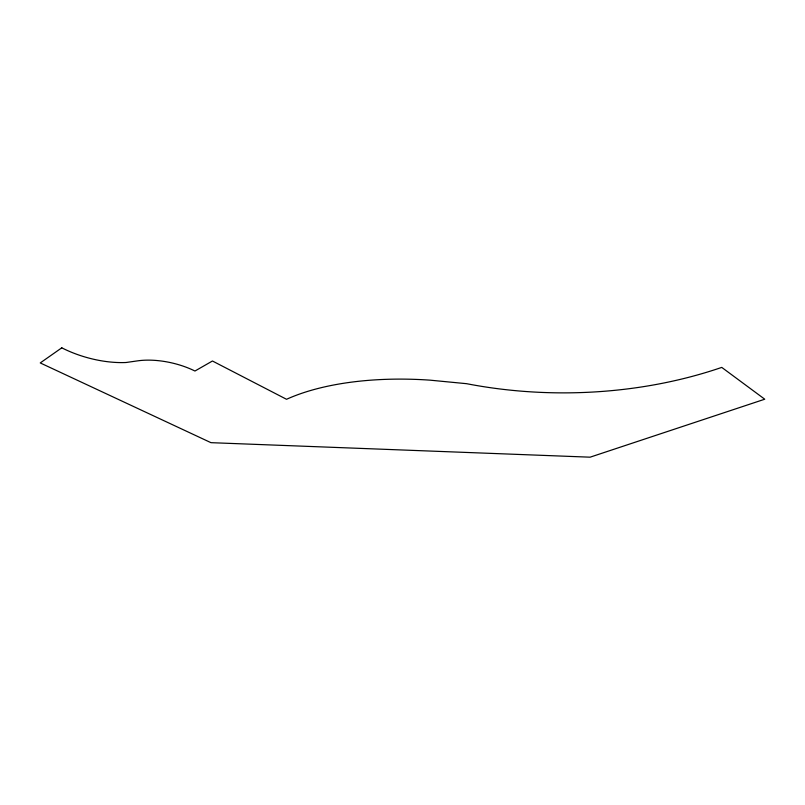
<?xml version="1.0" encoding="UTF-8"?>
<svg xmlns="http://www.w3.org/2000/svg" width="805" height="805" viewBox="0 0 805 805"><rect width="100%" height="100%" fill="white"/><g stroke="black" fill="none" stroke-linecap="round" stroke-linejoin="round"><path stroke-width="1.21" d="M61.784 347.82L40.25 362.934L210.97 442.67L590.105 457.18L764.75 399.21L721.753 367.402A338.02 218.93 -0.1 0 1 466.638 383.693L430.051 380.161A194.528 85.139 5.9 0 0 286.53 399.29L212.45 361.002L194.951 371.025A52.909 24.402 13.1 0 0 137.665 360.851L126.003 362.512A69.975 33.901 15.9 0 1 61.784 347.82"/></g></svg>
